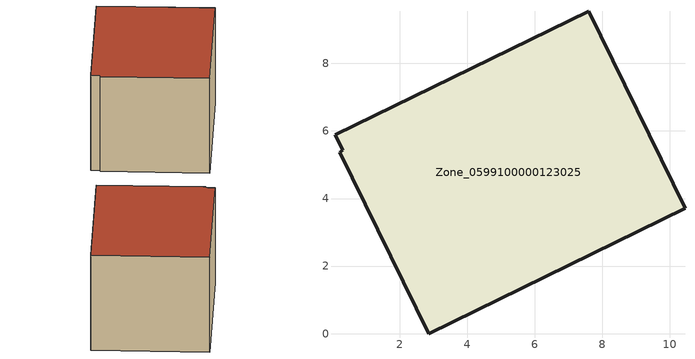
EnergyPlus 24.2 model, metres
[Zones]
Zone_0599100000123025
 floor ground (C_G): 0.33,5.42 0.1,5.88 7.6,9.54 10.45,3.71 2.86,0 0.23,5.36 z0
 wall outside (C_F): 10.45,3.71 7.6,9.54 0.1,5.88 0.33,5.42 0.23,5.36 2.86,0 10.45,3.71 z0:5.78
 roof outside (C_R): 0.1,5.88 0.33,5.42 0.23,5.36 2.86,0 10.45,3.71 7.6,9.54 z5.78
[BUILDING]
Pand.0599100000123025: North Axis=0; Terrain=City; Loads Convergence Tolerance Value=0.04; Temperature Convergence Tolerance Value=0.4; Solar Distribution=FullExterior; Maximum Number of Warmup Days=25; Minimum Number of Warmup Days=1
[Site:Location]
Rotterdam.The.Hague.AP_ZH_NLD Design_Conditions: Latitude=51.96; Longitude=4.45; Time Zone=1; Elevation=-4.5
[SITE:GROUNDTEMPERATURE:BUILDINGSURFACE]
18, 18, 18, 18, 18, 18, 18, 18, 18, 18, 18, 18
[MATERIAL] Thermal Absorptance=0.9; Solar Absorptance=0.7; Visible Absorptance=0.7
Name | Roughness | Thickness | Conductivity | Density | Specific Heat
G.TC.1946-1964 | MediumSmooth | 0.15 | 1 | 540 | 1210
F.TC.1946-1964 | Rough | 0.3 | 0.857143 | 1920 | 840
R.TC.1946-1964 | MediumRough | 0.2 | 0.235294 | 1500 | 1000
[CONSTRUCTION]
C_G: G.TC.1946-1964
C_F: F.TC.1946-1964
C_R: R.TC.1946-1964
[ZONE]
Zone_0599100000123025: Type=1; Multiplier=1; Ceiling Height=Autocalculate; Volume=Autocalculate; Floor Area=autocalculate; Part of Total Floor Area=Yes
[ZONEINFILTRATION:DESIGNFLOWRATE]
Infil_Zone_0599100000123025: Zone or ZoneList or Space or SpaceList=Zone_0599100000123025; Schedule=AlwaysOn; Design Flow Rate Calculation Method=Flow/Area; Flow Rate per Floor Area=0.003; Constant Term Coefficient=1; Temperature Term Coefficient=0; Velocity Term Coefficient=0; Velocity Squared Term Coefficient=0
[HVACTEMPLATE:ZONE:IDEALLOADSAIRSYSTEM]
Zone_0599100000123025: Maximum Heating Supply Air Temperature=50; Minimum Cooling Supply Air Temperature=13; Maximum Heating Supply Air Humidity Ratio=0.0156; Minimum Cooling Supply Air Humidity Ratio=0.0077; Heating Limit=NoLimit; Cooling Limit=NoLimit; Dehumidification Control Type=ConstantSensibleHeatRatio; Cooling Sensible Heat Ratio=0.7; Dehumidification Setpoint=60; Humidification Control Type=None; Humidification Setpoint=30; Outdoor Air Method=None; Outdoor Air Flow Rate per Person=0.00944; Outdoor Air Flow Rate per Zone Floor Area=0; Outdoor Air Flow Rate per Zone=0; Demand Controlled Ventilation Type=None; Outdoor Air Economizer Type=NoEconomizer; Heat Recovery Type=None; Sensible Heat Recovery Effectiveness=0.7; Latent Heat Recovery Effectiveness=0.65
[ZONECONTROL:THERMOSTAT]
ThermostatControl_Zone_0599100000123025: Zone or ZoneList=Zone_0599100000123025; Control Type Schedule=DualSetpointControlType; Control 1=Thermostat_Zone_0599100000123025; Temperature Difference Between Cutout And Setpoint=0
[THERMOSTATSETPOINT:DUALSETPOINT]
Thermostat_Zone_0599100000123025: Heating Setpoint Temperature Schedule=HeatingSetpoint_Zone_0599100000123025; Cooling Setpoint Temperature Schedule=CoolingSetpoint_Zone_0599100000123025
[SCHEDULE:COMPACT]
HeatingSetpoint_Zone_0599100000123025: Through: 12/31, For: AllDays, Until: 24:00, 21
CoolingSetpoint_Zone_0599100000123025: Through: 12/31, For: AllDays, Until: 24:00, 24
DualSetpointControlType: Through: 12/31, For: AllDays, Until: 24:00, 4
AlwaysOn: Through: 12/31, For: AllDays, Until: 24:00, 1
